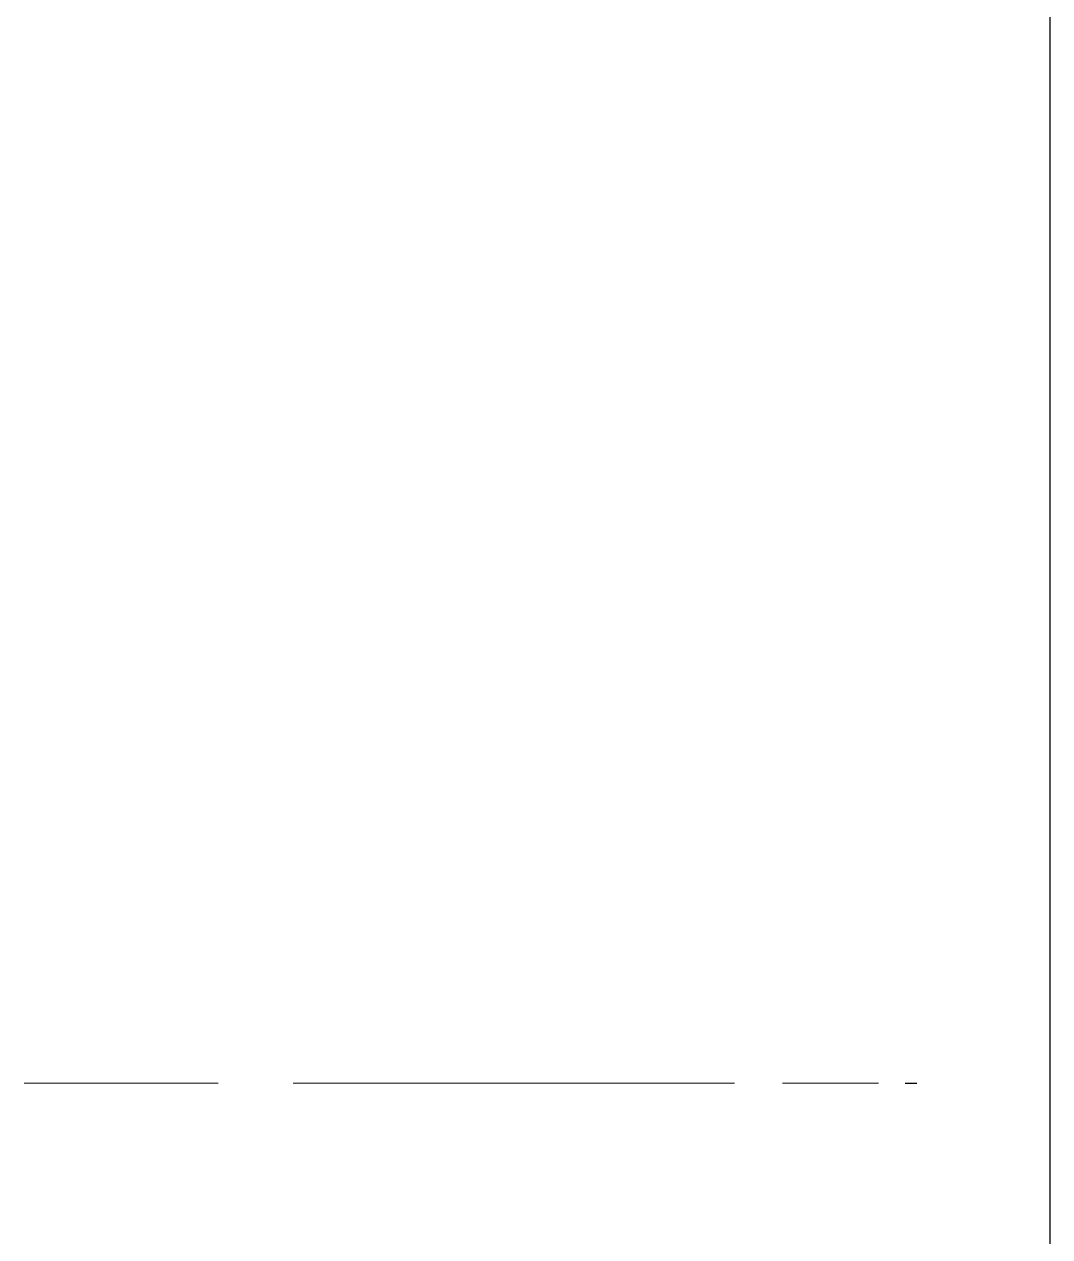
# Model space of a CAD drawing. Extents: x -76427 to 292734, y -42117 to 131250.
# Drawn here: x 12794.3 to 12899.1, y -36422.5 to -36298.6 of the extents above; entities that cross this region are included whole.
import ezdxf

# ---------------------------------------------------------------- set-up
doc = ezdxf.new("R2010")
doc.units = 0
doc.header["$LTSCALE"] = 10
doc.layers.add('XFM7P10PV$0$AP5B-SM-08-FNN-300-A(B)-LB1$0$PVAC-SUS管', color=252, linetype='Continuous', lineweight=5)
doc.layers.add('XFM7P10PV-200K$0$AP5B-SM-08-FNN-300-A(B)-LB1$0$PVAC-SUS管', color=7, linetype='Continuous', lineweight=5)
for name, color, linetype in [('XFM7P10PV$0$U-PV-CHS', 252, 'Continuous'), ('XFM7P10PV$0$U-PV-PIPE-SUS', 252, 'Continuous'), ('XFM7P10PV-200K$0$U-PV-CHS', 1, 'Continuous'), ('XFM7P10PV-200K$0$U-PV-PIPE-SUS', 200, 'Continuous')]:
    doc.layers.add(name, color=color, linetype=linetype)

# ---------------------------------------------------------------- blocks, each defined once
blk = doc.blocks.new('XFM7P10PV-200K')
at = {"layer": 'XFM7P10PV-200K$0$AP5B-SM-08-FNN-300-A(B)-LB1$0$PVAC-SUS管', "color": 216, "true_color": 0x800080}
for p, q in [((12794.35, -36406.79, 0), (12814.15, -36406.79, 0)), ((12821.81, -36406.79, 0), (12866.91, -36406.79, 0)), ((12871.83, -36406.79, 0), (12881.63, -36406.79, 0))]:
    blk.add_line(p, q, dxfattribs=at)
at = {"layer": 'XFM7P10PV-200K$0$U-PV-CHS'}
blk.add_line((12884.37, -36406.79, 0), (12885.54, -36406.79, 0), dxfattribs=at)
at = {"layer": 'XFM7P10PV-200K$0$U-PV-PIPE-SUS'}
blk.add_line((12899.14, -36114.29), (12899.14, -36782.37), dxfattribs=at)
blk = doc.blocks.new('XFM7P10PV')
at = {"layer": 'XFM7P10PV$0$AP5B-SM-08-FNN-300-A(B)-LB1$0$PVAC-SUS管', "color": 216, "true_color": 0x800080}
for p, q in [((12794.35, -36406.79, 0), (12814.15, -36406.79, 0)), ((12821.81, -36406.79, 0), (12866.91, -36406.79, 0)), ((12871.83, -36406.79, 0), (12881.63, -36406.79, 0))]:
    blk.add_line(p, q, dxfattribs=at)
at = {"layer": 'XFM7P10PV$0$U-PV-CHS'}
blk.add_line((12884.37, -36406.79, 0), (12885.54, -36406.79, 0), dxfattribs=at)
at = {"layer": 'XFM7P10PV$0$U-PV-PIPE-SUS'}
blk.add_line((12899.14, -36114.29), (12899.14, -36782.37), dxfattribs=at)

msp = doc.modelspace()

# ---------------------------------------------------------------- block references
for name in ['XFM7P10PV', 'XFM7P10PV-200K']:
    msp.add_blockref(name, (0, 0))

doc.saveas('drawing.dxf')
